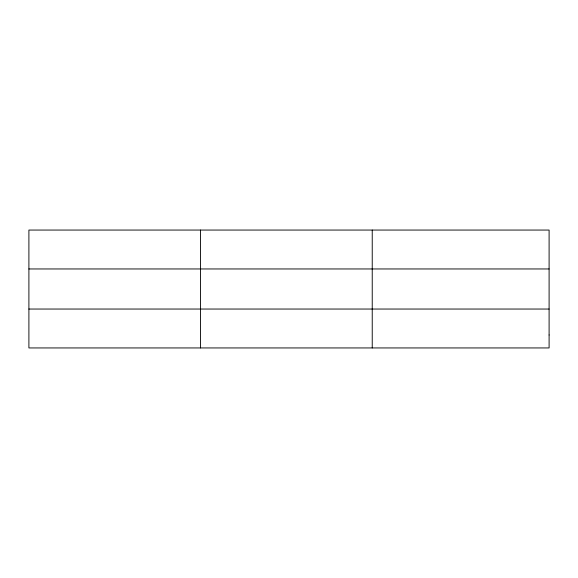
<?xml version="1.0" encoding="UTF-8"?>
<svg xmlns="http://www.w3.org/2000/svg" width="578" height="578" viewBox="0 0 578 578"><rect width="100%" height="100%" fill="white"/><g stroke="black" fill="none" stroke-linecap="round" stroke-linejoin="round"><path stroke-width="0.87" d="M200.566 347.942L200.566 230.058M372.232 347.942L372.232 230.058M28.9 268.958L549.1 268.958M28.9 309.042L549.1 309.042M549.1 334.98L549.1 347.942L28.9 347.942L28.9 230.058L549.1 230.058L549.1 334.98"/></g></svg>
